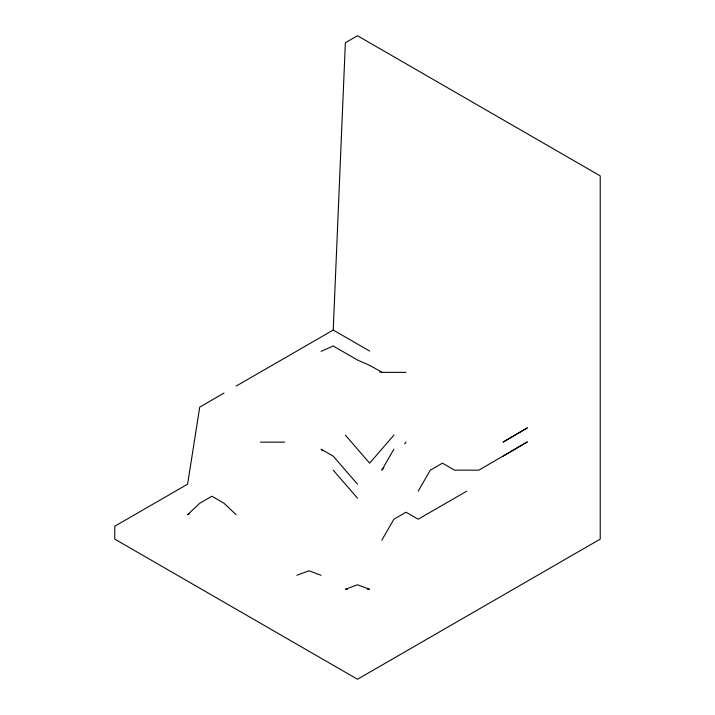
<?xml version="1.0" encoding="UTF-8"?>
<svg xmlns="http://www.w3.org/2000/svg" width="715" height="715" viewBox="0 0 715 715"><rect width="100%" height="100%" fill="white"/><g stroke="black" fill="none" stroke-linecap="round" stroke-linejoin="round"><path stroke-width="1.07" d="M236.138 386.091L333.226 330.035L345.363 42.757L357.5 35.75L600.225 175.881L600.225 539.119L357.5 679.25L114.775 539.119L114.775 526.222L187.598 484.18L199.735 407.112L224.001 393.098M393.911 449.145L381.774 470.166L383.91 467.699M381.774 540.236L393.911 519.215L406.048 512.208L418.177 519.215L466.725 491.187M418.177 491.187L430.314 470.166L442.451 463.159L454.588 470.166L478.862 470.166L527.402 441.87L503.137 456.152M393.911 435.131L369.637 463.159L345.363 435.131M404.619 443.792L406.048 442.138M189.466 513.656L187.598 514.728L199.735 503.244L211.863 496.237L224.001 503.244L236.138 514.728M321.089 351.333L333.226 346.006L357.5 360.02L369.637 365.347L381.774 372.077L379.567 372.077M296.823 575.271L308.952 570.784L321.089 575.271M381.774 372.354L406.048 372.354M260.412 442.138L284.686 442.138M347.57 589.285L345.363 589.285L357.5 584.799L369.637 589.285L367.43 589.285M333.226 330.035L369.637 351.056M357.5 484.18L333.226 456.152L321.089 449.145L322.519 450.799M333.226 470.166L357.5 498.194M515.265 434.863L503.137 442.138L527.402 427.856L515.265 434.863"/></g></svg>
